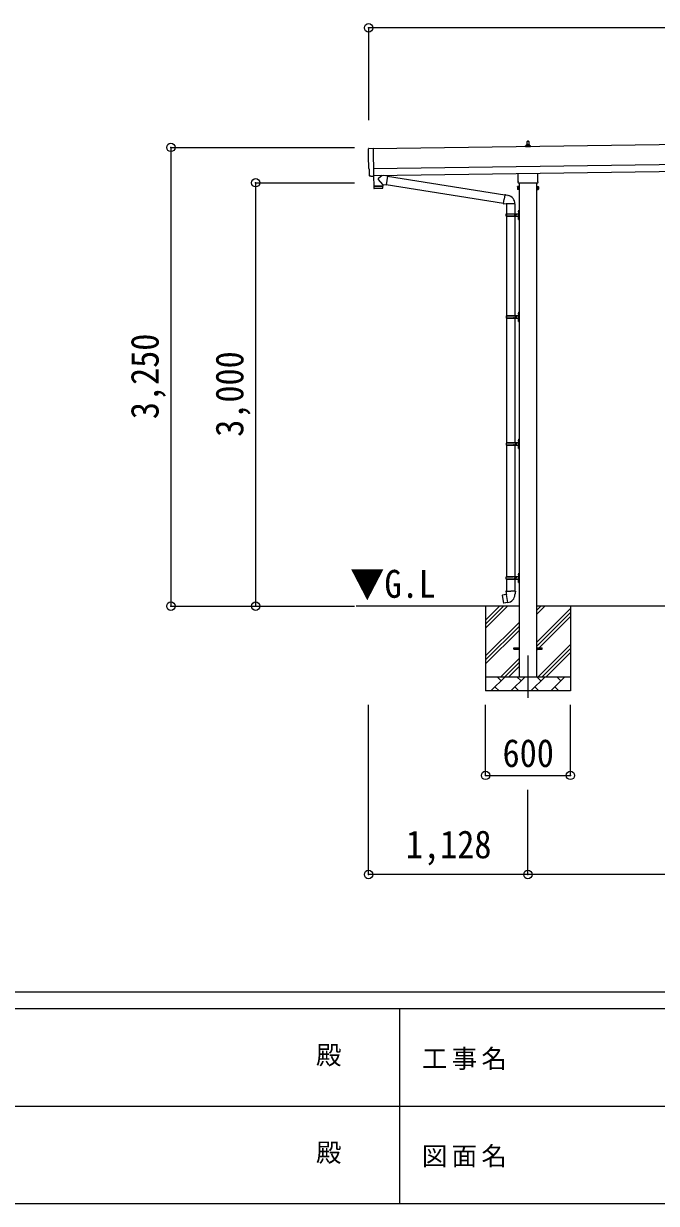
# Model space of a CAD drawing. Units: millimetres at full size, sheet at 1:60. Extents: x -16864 to 16864, y -11640 to 11640.
# Drawn here: x -3560 to 921, y -11640 to -3281 of the extents above; entities that cross this region are included whole.
import ezdxf
from ezdxf.enums import TextEntityAlignment as Align

# ---------------------------------------------------------------- set-up
doc = ezdxf.new("R2010")
doc.units = ezdxf.units.MM
doc.header["$LTSCALE"] = 60
doc.header["$PDMODE"] = 32
doc.header["$PDSIZE"] = 60
doc.linetypes.add('CHAIN1', pattern=[8, 5, -1, 1, -1])
for name, color, linetype, lineweight in [('0-1_Defpoints', 7, 'CHAIN1', 9), ('0-2_TEXT1', 4, 'Continuous', 9), ('0-3_SHAPE', 7, 'Continuous', 9), ('0-7_PARTS2', 7, 'Continuous', 9), ('0-8_TABLE1', 6, 'Continuous', 9), ('0-9_DIM1', 7, 'Continuous', 9), ('F-0', 7, 'Continuous', 9)]:
    doc.layers.add(name, color=color, linetype=linetype, lineweight=lineweight)
doc.styles.add('ＭＳ ゴシック', font='')
doc.styles.get('ＭＳ ゴシック').set_extended_font_data('MS Gothic')

msp = doc.modelspace()

# ---------------------------------------------------------------- linework, layer by layer
at = {"layer": '0-1_Defpoints'}
msp.add_line((11.45, -7758.15), (11.45, -8107.15), dxfattribs=at)
at = {"layer": '0-2_TEXT1'}
for p, q in [((4651.52, -4085.46), (-1083.95, -4167.39)), ((-6.49, -4154.39), (-6.49, -4146.68)), ((30.01, -4154.39), (-6.49, -4154.39)), ((-6.11, -4145.89), (29.63, -4145.89)), ((-5.73, -4145.71), (0.99, -4144.08)), ((1.38, -4143.89), (22.14, -4143.89)), ((1.76, -4143.11), (1.76, -4138.89)), ((2.76, -4138.89), (20.76, -4138.89)), ((5.76, -4138.89), (6.48, -4115.37)), ((7.48, -4114.39), (16.03, -4114.39)), ((17.03, -4115.37), (17.76, -4138.89)), ((21.76, -4143.11), (21.76, -4138.89)), ((29.24, -4145.71), (22.52, -4144.08)), ((30.01, -4154.39), (30.01, -4146.68)), ((-1081.95, -4307.38), (4653.52, -4225.44)), ((-1081.23, -4357.37), (4654.23, -4275.44)), ((-56.85, -4398.38), (-56.85, -4342.74)), ((79.75, -4340.79), (79.75, -4398.38)), ((-1100.81, -4361.42), (-1107.73, -4361.16)), ((-58.55, -4407.15), (-58.55, -4401.65)), ((79.39, -4410.65), (-56.48, -4410.65)), ((-51.05, -4410.65), (-51.05, -7908.15)), ((73.95, -7908.15), (73.95, -4410.65)), ((81.45, -4401.65), (81.45, -4407.15)), ((-62.55, -4436.65), (-61.79, -4435.34)), ((-62.55, -4436.65), (-62.55, -4453.65)), ((-62.55, -4453.65), (-61.79, -4454.97)), ((-55.55, -4440.25), (-61.79, -4440.25)), ((-55.55, -4450.06), (-61.79, -4450.06)), ((-55.55, -4454.97), (-61.79, -4454.97)), ((-53.05, -4454.35), (-55.55, -4454.35)), ((75.95, -4454.35), (78.45, -4454.35)), ((78.45, -4440.25), (84.69, -4440.25)), ((78.45, -4450.06), (84.69, -4450.06)), ((78.45, -4454.97), (84.69, -4454.97)), ((85.45, -4436.65), (84.69, -4435.34)), ((85.45, -4453.65), (84.69, -4454.97)), ((85.45, -4436.65), (85.45, -4453.65)), ((-88.55, -7703.65), (-51.05, -7703.65)), ((-88.55, -7712.65), (-88.55, -7703.65)), ((-88.55, -7703.65), (-51.05, -7703.65)), ((-88.55, -7712.65), (-88.55, -7703.65)), ((-88.55, -7712.65), (-51.05, -7712.65)), ((-88.55, -7712.65), (-51.05, -7712.65)), ((73.95, -7703.65), (111.45, -7703.65)), ((73.95, -7703.65), (111.45, -7703.65)), ((73.95, -7712.65), (111.45, -7712.65)), ((73.95, -7712.65), (111.45, -7712.65)), ((111.45, -7712.65), (111.45, -7703.65)), ((111.45, -7712.65), (111.45, -7703.65))]:
    msp.add_line(p, q, dxfattribs=at)
for points in [[(-1115.56, -4164.41), (-1084.02, -4162.31), (-1081.19, -4360.14)], [(-1110.61, -4358.21), (-1111.29, -4311.18), (-1111.89, -4311.19)], [(-1100.07, -4361.14), (-1099.41, -4360.5), (-1081.18, -4361.14)], [(-55.55, -4454.97), (-55.55, -4435.34), (-61.79, -4435.34)], [(-55.55, -4454.35), (-55.55, -4435.95), (-53.05, -4435.95)], [(78.45, -4454.35), (78.45, -4435.95), (75.95, -4435.95)], [(78.45, -4454.97), (78.45, -4435.34), (84.69, -4435.34)]]:
    msp.add_lwpolyline(points, dxfattribs=at)
for points in [[(-53.05, -4455.65), (-53.05, -4434.65), (-51.05, -4434.65), (-51.05, -4455.65)], [(75.95, -4455.65), (75.95, -4434.65), (73.95, -4434.65), (73.95, -4455.65)]]:
    msp.add_lwpolyline(points, close=True, dxfattribs=at)
for centre, radius, start, end in [((-5.49, -4146.68), 1, 103.62699, 180), ((0.76, -4143.11), 1, 283.62699, 0), ((5.84, -4139.53), 4.13, 90, 171.17633), ((2.76, -4139.89), 1, 90, 180), ((7.48, -4115.39), 1, 90, 178.60509), ((15.09, -4138.89), 4.83, 133.60282, 180), ((8.43, -4138.89), 4.83, 0, 46.39718), ((16.03, -4115.39), 1, 1.39491, 90), ((17.67, -4139.53), 4.13, 8.82367, 90), ((20.76, -4139.89), 1, 0, 90), ((22.76, -4143.11), 1, 180, 256.37301), ((29.01, -4146.68), 1, 0, 76.37301), ((-54.55, -4401.65), 4, 125.09963, 180), ((-54.55, -4407.15), 4, 180, 194.47751), ((-54.55, -4407.15), 4, 194.47751, 241.04498), ((77.45, -4407.15), 4, 298.95502, 345.52249), ((77.45, -4401.65), 4, 0, 54.90037), ((77.45, -4407.15), 4, 345.52249, 0), ((-58.2, -4437.79), 4.34, 145.61575, 214.38425), ((-46.31, -4445.15), 16.24, 162.41205, 197.58795), ((-58.2, -4452.51), 4.34, 145.61575, 214.38425), ((69.21, -4445.15), 16.24, 342.41205, 17.58795), ((81.11, -4437.79), 4.34, 325.61575, 34.38425), ((81.11, -4452.51), 4.34, 325.61575, 34.38425)]:
    msp.add_arc(centre, radius, start, end, dxfattribs=at)
for centre, major_axis, ratio, start_param, end_param in [((-1115.36, -4167.4), (-3, -0.04), 0.99863, 4.7647489, 6.2979817), ((-5879.73, -4305.9), (4762.89, 68.04), 0.99863, 6.2686928, 6.2979817), ((-1111.95, -4306.79), (-4.41, -0.06), 0.99863, 6.2686928, 7.8539816), ((-1107.61, -4358.16), (-2.15, -2.1), 0.9974, 5.5252311, 7.0411395), ((-1100.77, -4360.42), (-0.717, -0.7), 0.9974, 0.7579542, 1.5707963)]:
    msp.add_ellipse(centre, major_axis=major_axis, ratio=ratio, start_param=start_param, end_param=end_param, dxfattribs=at)
at = {"layer": '0-3_SHAPE'}
for p, q in [((-51.05, -7408.15), (-1204.99, -7408.15)), ((-288.55, -7408.15), (-288.55, -8008.15)), ((-288.55, -7506.63), (-190.07, -7408.15)), ((-288.55, -7563.2), (-133.5, -7408.15)), ((-288.55, -7534.92), (-161.78, -7408.15)), ((73.95, -7465.26), (131.06, -7408.15)), ((73.95, -7436.98), (102.78, -7408.15)), ((3148.95, -7408.15), (73.95, -7408.15)), ((73.95, -7663.25), (311.45, -7425.75)), ((311.45, -7408.15), (311.45, -8008.15)), ((73.95, -7691.54), (311.45, -7454.04)), ((73.95, -7719.82), (311.45, -7482.32)), ((-288.55, -7761.19), (-51.05, -7523.69)), ((-288.55, -7789.48), (-51.05, -7551.98)), ((-288.55, -7817.76), (-51.05, -7580.26)), ((83.61, -7908.15), (311.45, -7680.31)), ((111.89, -7908.15), (311.45, -7708.59)), ((140.18, -7908.15), (311.45, -7736.88)), ((-180.95, -7908.15), (-51.05, -7778.25)), ((-152.66, -7908.15), (-51.05, -7806.54)), ((-124.38, -7908.15), (-51.05, -7834.82)), ((-288.55, -7908.15), (311.45, -7908.15)), ((-250.68, -8008.15), (-150.68, -7908.15)), ((-179.23, -7936.71), (-207.79, -7908.15)), ((-109.26, -8008.15), (-9.26, -7908.15)), ((-37.81, -7936.71), (-66.37, -7908.15)), ((32.16, -8008.15), (132.16, -7908.15)), ((103.61, -7936.71), (75.06, -7908.15)), ((173.58, -8008.15), (273.58, -7908.15)), ((245.03, -7936.71), (216.48, -7908.15)), ((311.45, -8008.15), (-288.55, -8008.15)), ((-222.13, -7979.6), (-193.57, -8008.15)), ((-80.71, -7979.6), (-52.15, -8008.15)), ((60.72, -7979.6), (89.27, -8008.15)), ((202.14, -7979.6), (230.69, -8008.15))]:
    msp.add_line(p, q, dxfattribs=at)
at = {"layer": '0-8_TABLE1'}
for p, q in [((-1116.55, -3310.51), (-1116.55, -3964.84)), ((10742.45, -3310.51), (-1116.55, -3310.51)), ((-2516.55, -4157.86), (-1215.85, -4157.86)), ((-2516.55, -4157.86), (-2516.55, -7408.15)), ((-1916.55, -4408.15), (-1215.85, -4408.15)), ((-1916.55, -4408.15), (-1916.55, -7408.15)), ((-2516.55, -7408.15), (-1215.85, -7408.15)), ((-1116.85, -9309.15), (-1116.85, -8107.15)), ((-288.55, -8607.15), (-288.55, -8107.15)), ((311.45, -8607.15), (311.45, -8107.15)), ((-288.55, -8607.15), (311.45, -8607.15)), ((11.45, -9309.15), (11.45, -8709.15)), ((11.45, -9309.15), (-1116.85, -9309.15)), ((3211.45, -9309.15), (11.45, -9309.15))]:
    msp.add_line(p, q, dxfattribs=at)
for p in [(-1116.55, -3310.51), (-2516.55, -4157.86), (-1916.55, -4408.15), (-2516.55, -7408.15), (-1916.55, -7408.15), (-288.55, -8607.15), (311.45, -8607.15), (-1116.85, -9309.15), (11.45, -9309.15)]:
    msp.add_point(p, dxfattribs=at)
at = {"layer": '0-9_DIM1'}
for p, q in [((-1081.19, -4360.14), (-1081.18, -4361.14)), ((-1016.74, -4419.44), (-1047.61, -4386.34)), ((-1019.79, -4356.5), (-1047.43, -4379.01)), ((-1016.74, -4419.44), (-992.33, -4423.39)), ((-1016.74, -4419.44), (-1016.57, -4431.46)), ((-982.16, -4360.5), (-1008, -4356.33)), ((-982.16, -4360.5), (-992.33, -4423.39)), ((-992.03, -4421.57), (-162.53, -4553.64)), ((-982.46, -4362.34), (-152.11, -4494.54)), ((-1080.55, -4433.37), (-1080.13, -4446.42)), ((-1019.55, -4448.5), (-1077.09, -4449.32)), ((-1076.06, -4432.31), (-1076.03, -4433.31)), ((-1021.07, -4431.52), (-1021.07, -4432.52)), ((-151.79, -4492.72), (-157.32, -4524.09)), ((-151.79, -4492.72), (-150.65, -4490.74)), ((-150.65, -4490.74), (-147.08, -4491.37)), ((-147.08, -4491.37), (-146.67, -4493.72)), ((-132.16, -4496.54), (-130.47, -4498.17)), ((-130.47, -4498.17), (-128.35, -4498.62)), ((-162.85, -4555.46), (-157.32, -4524.09)), ((-162.85, -4555.46), (-162.46, -4557.71)), ((-162.85, -4555.46), (-157.7, -4556.27)), ((-162.46, -4557.71), (-158.89, -4558.34)), ((-158.89, -4558.34), (-157.7, -4556.27)), ((-157.7, -4556.27), (-143.1, -4558.59)), ((-143.1, -4558.59), (-140.89, -4557.6)), ((-80.59, -4558), (-141.78, -4558)), ((-141.05, -4558), (-141.05, -4627.29)), ((-81.05, -4558), (-81.05, -4627.29)), ((-144.05, -4629.29), (-93.72, -4629.29)), ((-144.05, -4643.29), (-93.72, -4643.29)), ((-143.05, -4627.29), (-57.05, -4627.29)), ((-143.05, -4627.29), (-143.05, -4629.29)), ((-143.05, -4645.29), (-143.05, -4643.29)), ((-143.05, -4645.29), (-57.05, -4645.29)), ((-141.05, -4627.07), (-141.05, -6249.15)), ((-84.05, -4627.29), (-84.05, -4631.79)), ((-84.05, -4631.79), (-82.05, -4631.79)), ((-84.05, -4645.29), (-84.05, -4640.79)), ((-84.05, -4640.79), (-82.05, -4640.79)), ((-82.05, -4631.79), (-82.05, -4636.29)), ((-82.05, -4640.79), (-82.05, -4636.29)), ((-81.05, -4627.07), (-81.05, -6249.15)), ((-76.05, -4627.29), (-76.05, -4636.29)), ((-76.05, -4631.79), (-73.05, -4631.79)), ((-76.05, -4645.29), (-76.05, -4636.29)), ((-76.05, -4640.79), (-73.05, -4640.79)), ((-73.05, -4631.79), (-73.05, -4636.29)), ((-73.05, -4640.79), (-73.05, -4636.29)), ((-57.35, -4610.14), (-55.3, -4611.14)), ((-57.35, -4658.14), (-55.3, -4659.14)), ((-56.08, -4608.14), (-55.45, -4608.14)), ((-56.08, -4608.14), (-56.08, -4616.44)), ((-56.08, -4616.44), (-55.45, -4616.44)), ((-56.08, -4656.14), (-55.45, -4656.14)), ((-56.08, -4656.14), (-56.08, -4664.44)), ((-56.08, -4664.44), (-55.45, -4664.44)), ((-55.45, -4608.14), (-55.45, -4616.44)), ((-55.45, -4608.14), (-55.05, -4608.54)), ((-55.45, -4616.44), (-55.05, -4616.04)), ((-55.45, -4656.14), (-55.45, -4664.44)), ((-55.45, -4656.14), (-55.05, -4656.54)), ((-55.45, -4664.44), (-55.05, -4664.04)), ((-55.3, -4611.14), (-54.69, -4612.29)), ((-55.3, -4659.14), (-54.69, -4660.29)), ((-55.05, -4604.29), (-52.05, -4602.79)), ((-55.05, -4604.29), (-55.05, -4636.29)), ((-55.05, -4608.54), (-55.05, -4616.04)), ((-55.05, -4668.29), (-55.05, -4636.29)), ((-55.05, -4656.54), (-55.05, -4664.04)), ((-55.05, -4668.29), (-52.05, -4669.79)), ((-52.05, -4602.79), (-52.05, -4636.29)), ((-52.05, -4602.79), (-51.05, -4602.79)), ((-52.05, -4669.79), (-52.05, -4636.29)), ((-52.05, -4669.79), (-51.05, -4669.79)), ((-51.05, -4602.79), (-51.05, -4636.29)), ((-51.05, -4669.79), (-51.05, -4636.29)), ((-140.55, -5349.15), (-140.55, -5351.15)), ((-140.55, -5349.15), (-57.05, -5349.15)), ((-81.55, -5349.15), (-81.55, -5353.65)), ((-73.55, -5349.15), (-73.55, -5358.15)), ((-57.35, -5332.01), (-55.3, -5333)), ((-56.08, -5330), (-55.45, -5330)), ((-56.08, -5330), (-56.08, -5338.3)), ((-56.08, -5338.3), (-55.45, -5338.3)), ((-55.45, -5330), (-55.45, -5338.3)), ((-55.45, -5330), (-55.05, -5330.4)), ((-55.45, -5338.3), (-55.05, -5337.9)), ((-55.3, -5333), (-54.69, -5334.15)), ((-55.05, -5326.15), (-52.05, -5324.65)), ((-55.05, -5326.15), (-55.05, -5358.15)), ((-55.05, -5330.4), (-55.05, -5337.9)), ((-52.05, -5324.65), (-52.05, -5358.15)), ((-52.05, -5324.65), (-51.05, -5324.65)), ((-51.05, -5324.65), (-51.05, -5358.15)), ((-141.55, -5351.15), (-91.22, -5351.15)), ((-141.55, -5365.15), (-91.22, -5365.15)), ((-140.55, -5367.15), (-140.55, -5365.15)), ((-140.55, -5367.15), (-57.05, -5367.15)), ((-81.55, -5353.65), (-79.55, -5353.65)), ((-81.55, -5367.15), (-81.55, -5362.65)), ((-81.55, -5362.65), (-79.55, -5362.65)), ((-79.55, -5353.65), (-79.55, -5358.15)), ((-79.55, -5362.65), (-79.55, -5358.15)), ((-73.55, -5353.65), (-70.55, -5353.65)), ((-73.55, -5367.15), (-73.55, -5358.15)), ((-73.55, -5362.65), (-70.55, -5362.65)), ((-70.55, -5353.65), (-70.55, -5358.15)), ((-70.55, -5362.65), (-70.55, -5358.15)), ((-57.35, -5380.01), (-55.3, -5381)), ((-56.08, -5378), (-55.45, -5378)), ((-56.08, -5378), (-56.08, -5386.3)), ((-56.08, -5386.3), (-55.45, -5386.3)), ((-55.45, -5378), (-55.45, -5386.3)), ((-55.45, -5378), (-55.05, -5378.4)), ((-55.45, -5386.3), (-55.05, -5385.9)), ((-55.3, -5381), (-54.69, -5382.15)), ((-55.05, -5390.15), (-55.05, -5358.15)), ((-55.05, -5378.4), (-55.05, -5385.9)), ((-55.05, -5390.15), (-52.05, -5391.65)), ((-52.05, -5391.65), (-52.05, -5358.15)), ((-52.05, -5391.65), (-51.05, -5391.65)), ((-51.05, -5391.65), (-51.05, -5358.15)), ((-141.55, -6251.15), (-91.22, -6251.15)), ((-141.55, -6265.15), (-91.22, -6265.15)), ((-141.05, -6267.15), (-141.05, -7199.15)), ((-140.55, -6249.15), (-140.55, -6251.15)), ((-140.55, -6249.15), (-57.05, -6249.15)), ((-140.55, -6267.15), (-140.55, -6265.15)), ((-140.55, -6267.15), (-57.05, -6267.15)), ((-81.55, -6249.15), (-81.55, -6253.65)), ((-81.55, -6253.65), (-79.55, -6253.65)), ((-81.55, -6267.15), (-81.55, -6262.65)), ((-81.55, -6262.65), (-79.55, -6262.65)), ((-81.05, -6267.15), (-81.05, -7199.15)), ((-79.55, -6253.65), (-79.55, -6258.15)), ((-79.55, -6262.65), (-79.55, -6258.15)), ((-73.55, -6249.15), (-73.55, -6258.15)), ((-73.55, -6253.65), (-70.55, -6253.65)), ((-73.55, -6267.15), (-73.55, -6258.15)), ((-73.55, -6262.65), (-70.55, -6262.65)), ((-70.55, -6253.65), (-70.55, -6258.15)), ((-70.55, -6262.65), (-70.55, -6258.15)), ((-57.35, -6232.01), (-55.3, -6233)), ((-56.08, -6230), (-55.45, -6230)), ((-56.08, -6230), (-56.08, -6238.3)), ((-56.08, -6238.3), (-55.45, -6238.3)), ((-55.45, -6230), (-55.45, -6238.3)), ((-55.45, -6230), (-55.05, -6230.4)), ((-55.45, -6238.3), (-55.05, -6237.9)), ((-55.3, -6233), (-54.69, -6234.15)), ((-55.05, -6226.15), (-52.05, -6224.65)), ((-55.05, -6226.15), (-55.05, -6258.15)), ((-55.05, -6230.4), (-55.05, -6237.9)), ((-55.05, -6290.15), (-55.05, -6258.15)), ((-52.05, -6224.65), (-52.05, -6258.15)), ((-52.05, -6224.65), (-51.05, -6224.65)), ((-52.05, -6291.65), (-52.05, -6258.15)), ((-51.05, -6224.65), (-51.05, -6258.15)), ((-51.05, -6291.65), (-51.05, -6258.15)), ((-57.35, -6280.01), (-55.3, -6281)), ((-56.08, -6278), (-55.45, -6278)), ((-56.08, -6278), (-56.08, -6286.3)), ((-56.08, -6286.3), (-55.45, -6286.3)), ((-55.45, -6278), (-55.45, -6286.3)), ((-55.45, -6278), (-55.05, -6278.4)), ((-55.45, -6286.3), (-55.05, -6285.9)), ((-55.3, -6281), (-54.69, -6282.15)), ((-55.05, -6278.4), (-55.05, -6285.9)), ((-55.05, -6290.15), (-52.05, -6291.65)), ((-52.05, -6291.65), (-51.05, -6291.65)), ((-57.35, -7182.01), (-55.3, -7183)), ((-56.08, -7180), (-55.45, -7180)), ((-56.08, -7180), (-56.08, -7188.3)), ((-56.08, -7188.3), (-55.45, -7188.3)), ((-55.45, -7180), (-55.45, -7188.3)), ((-55.45, -7180), (-55.05, -7180.4)), ((-55.45, -7188.3), (-55.05, -7187.9)), ((-55.3, -7183), (-54.69, -7184.15)), ((-55.05, -7176.15), (-52.05, -7174.65)), ((-55.05, -7176.15), (-55.05, -7208.15)), ((-55.05, -7180.4), (-55.05, -7187.9)), ((-52.05, -7174.65), (-52.05, -7208.15)), ((-52.05, -7174.65), (-51.05, -7174.65)), ((-51.05, -7174.65), (-51.05, -7208.15)), ((-144.05, -7201.15), (-93.72, -7201.15)), ((-144.05, -7215.15), (-93.72, -7215.15)), ((-143.05, -7199.15), (-57.05, -7199.15)), ((-143.05, -7199.15), (-143.05, -7201.15)), ((-143.05, -7217.15), (-143.05, -7215.15)), ((-143.05, -7217.15), (-57.05, -7217.15)), ((-141.05, -7217.15), (-141.05, -7302.08)), ((-84.05, -7199.15), (-84.05, -7203.65)), ((-84.05, -7203.65), (-82.05, -7203.65)), ((-84.05, -7217.15), (-84.05, -7212.65)), ((-84.05, -7212.65), (-82.05, -7212.65)), ((-82.05, -7203.65), (-82.05, -7208.15)), ((-82.05, -7212.65), (-82.05, -7208.15)), ((-81.05, -7217.15), (-81.05, -7302.08)), ((-76.05, -7199.15), (-76.05, -7208.15)), ((-76.05, -7203.65), (-73.05, -7203.65)), ((-76.05, -7217.15), (-76.05, -7208.15)), ((-76.05, -7212.65), (-73.05, -7212.65)), ((-73.05, -7203.65), (-73.05, -7208.15)), ((-73.05, -7212.65), (-73.05, -7208.15)), ((-57.35, -7230.01), (-55.3, -7231)), ((-56.08, -7228), (-55.45, -7228)), ((-56.08, -7228), (-56.08, -7236.3)), ((-56.08, -7236.3), (-55.45, -7236.3)), ((-55.45, -7228), (-55.45, -7236.3)), ((-55.45, -7228), (-55.05, -7228.4)), ((-55.45, -7236.3), (-55.05, -7235.9)), ((-55.3, -7231), (-54.69, -7232.15)), ((-55.05, -7240.15), (-55.05, -7208.15)), ((-55.05, -7228.4), (-55.05, -7235.9)), ((-55.05, -7240.15), (-52.05, -7241.65)), ((-52.05, -7241.65), (-52.05, -7208.15)), ((-52.05, -7241.65), (-51.05, -7241.65)), ((-51.05, -7241.65), (-51.05, -7208.15)), ((-169.51, -7330.53), (-170.32, -7331.7)), ((-170.32, -7331.7), (-160.7, -7386.26)), ((-141.64, -7325.28), (-169.51, -7330.53)), ((-156.77, -7327.93), (-156.98, -7328.17)), ((-142.9, -7302.08), (-145.05, -7302.86)), ((-145.05, -7302.86), (-145.05, -7306.48)), ((-145.05, -7306.48), (-142.81, -7307.3)), ((-142.9, -7302.08), (-111.05, -7302.08)), ((-142.9, -7302.08), (-142.81, -7307.3)), ((-142.81, -7307.3), (-142.55, -7322.08)), ((-142.55, -7322.08), (-141.2, -7324.08)), ((-131.28, -7382.58), (-141.42, -7325.1)), ((-141.39, -7324.28), (-141.39, -7324.99)), ((-141.2, -7324.08), (-141.23, -7324.09)), ((-79.2, -7302.08), (-111.05, -7302.08)), ((-80.86, -7324.02), (-80.93, -7326.18)), ((-79.55, -7322.08), (-80.86, -7324.02)), ((-77.05, -7306.48), (-79.29, -7307.3)), ((-79.2, -7302.08), (-77.05, -7302.86)), ((-77.05, -7302.86), (-77.05, -7306.48)), ((-146.67, -7385.17), (-146.95, -7385.02)), ((-130.98, -7383.34), (-131.22, -7382.68))]:
    msp.add_line(p, q, dxfattribs=at)
for points in [[(-1081.58, -4361.13), (-1080.56, -4432.37), (-1016.57, -4431.46)], [(-1016.59, -4445.51), (-1016.55, -4432.46), (-1080.55, -4433.37)], [(-151.79, -4492.72), (-146.67, -4493.72), (-132.16, -4496.54)], [(-57.35, -4614.44), (-55.3, -4613.44), (-54.69, -4612.29)], [(-57.35, -4662.44), (-55.3, -4661.44), (-54.69, -4660.29)], [(-57.35, -5336.3), (-55.3, -5335.3), (-54.69, -5334.15)], [(-57.35, -5384.3), (-55.3, -5383.3), (-54.69, -5382.15)], [(-57.35, -6236.3), (-55.3, -6235.3), (-54.69, -6234.15)], [(-57.35, -6284.3), (-55.3, -6283.3), (-54.69, -6282.15)], [(-57.35, -7186.3), (-55.3, -7185.3), (-54.69, -7184.15)], [(-57.35, -7234.3), (-55.3, -7233.3), (-54.69, -7232.15)], [(-154.52, -7327.71), (-154.8, -7327.56), (-156.77, -7327.93)], [(-79.2, -7302.08), (-79.29, -7307.3), (-79.55, -7322.08)], [(-131.55, -7382.48), (-159.54, -7387.08), (-160.7, -7386.26)], [(-144.49, -7384.61), (-144.7, -7384.85), (-146.67, -7385.17)]]:
    msp.add_lwpolyline(points, dxfattribs=at)
for centre, radius, start, end in [((-1044.12, -4382.75), 5, 131.47396, 225.79244), ((-1077.13, -4446.32), 3, 181.81845, 270.86677), ((-1019.59, -4445.5), 3, 270.81845, 359.81845), ((-140.89, -4557.6), 60.3, 359.62495, 78), ((-95.3, -4636.29), 49.25, 171.82876, 180.00002), ((-95.3, -4636.29), 49.25, 180.00002, 188.17127), ((-93.72, -4627.29), 2, 270, 359.99998), ((-93.72, -4645.29), 2, 0.00005, 90.00004), ((-51.75, -4612.29), 6, 136.21765, 223.78235), ((-51.75, -4660.29), 6, 136.21765, 223.78235), ((-57.05, -4625.29), 2, 270, 359.99998), ((-57.05, -4647.29), 2, 0.00005, 90.00004), ((-91.22, -5349.15), 2, 270, 359.99998), ((-51.75, -5334.15), 6, 136.21765, 223.78235), ((-57.05, -5347.15), 2, 270, 359.99998), ((-92.8, -5358.15), 49.25, 171.82876, 180.00002), ((-92.8, -5358.15), 49.25, 180.00002, 188.17127), ((-91.22, -5367.15), 2, 0.00005, 90.00004), ((-51.75, -5382.15), 6, 136.21765, 223.78235), ((-57.05, -5369.15), 2, 0.00005, 90.00004), ((-92.8, -6258.15), 49.25, 171.82876, 180.00002), ((-92.8, -6258.15), 49.25, 180.00002, 188.17127), ((-91.22, -6249.15), 2, 270, 359.99998), ((-91.22, -6267.15), 2, 0.00005, 90.00004), ((-51.75, -6234.15), 6, 136.21765, 223.78235), ((-57.05, -6247.15), 2, 270, 359.99998), ((-57.05, -6269.15), 2, 0.00005, 90.00004), ((-51.75, -6282.15), 6, 136.21765, 223.78235), ((-51.75, -7184.15), 6, 136.21765, 223.78235), ((-95.3, -7208.15), 49.25, 171.82876, 180.00002), ((-95.3, -7208.15), 49.25, 180.00002, 188.17127), ((-93.72, -7199.15), 2, 270, 359.99998), ((-93.72, -7217.15), 2, 0.00005, 90.00004), ((-51.75, -7232.15), 6, 136.21765, 223.78235), ((-57.05, -7197.15), 2, 270, 359.99998), ((-57.05, -7219.15), 2, 0.00005, 90.00004), ((-141.69, -7324.99), 0.3, 280.66842, 0), ((-141.19, -7324.28), 0.2, 100, 180), ((-141.2, -7324.08), 60.3, 279.96938, 358), ((-131.5, -7382.78), 0.3, 20, 99.33158), ((-130.79, -7383.27), 0.2, 200, 279.96938)]:
    msp.add_arc(centre, radius, start, end, dxfattribs=at)
at = {"layer": 'F-0', "color": 5, "lineweight": 5}
for p, q in [((-16864.12, -10140), (16015.88, -10140)), ((-16864.12, -10260), (10682.37, -10260)), ((-897.63, -10260), (-897.63, -11640)), ((-6897.63, -10950), (5402.37, -10950)), ((-16864.12, -11640), (16015.88, -11640))]:
    msp.add_line(p, q, dxfattribs=at)

# ---------------------------------------------------------------- texts
at = {"layer": '0-7_PARTS2', "style": 'ＭＳ ゴシック', "width": 0.9}
msp.add_text('▼G.L', height=197.9, dxfattribs=at).set_placement((-1247.72, -7408.44), align=Align.BOTTOM_LEFT)
at = {"layer": '0-8_TABLE1', "color": 7, "style": 'ＭＳ ゴシック', "width": 0.9}
for s, p in [('3,250', (-2544.05, -6083.01)), ('3,000', (-1944.05, -6208.15))]:
    msp.add_text(s, height=197.9, rotation=90, dxfattribs=at).set_placement(p, align=Align.BOTTOM_LEFT)
for s, p in [('600', (-168.55, -8607.15)), ('1,128', (-852.7, -9254.15))]:
    msp.add_text(s, height=197.9, dxfattribs=at).set_placement(p, align=Align.BOTTOM_LEFT)
at = {"layer": 'F-0', "style": 'ＭＳ ゴシック'}
for p in [(-1489.06, -10695), (-1489.06, -11385)]:
    msp.add_text('殿', height=132, dxfattribs=at).set_placement(p, align=Align.BOTTOM_LEFT)
at = {"layer": 'F-0', "char_height": 132, "attachment_point": 7, "style": 'ＭＳ ゴシック'}
for s, insert in [('\\T1.17;工事名', (-739.42, -10695)), ('\\T1.17;図面名', (-739.42, -11385))]:
    msp.add_mtext(s, dxfattribs=dict(at, insert=insert))

doc.saveas('drawing.dxf')
